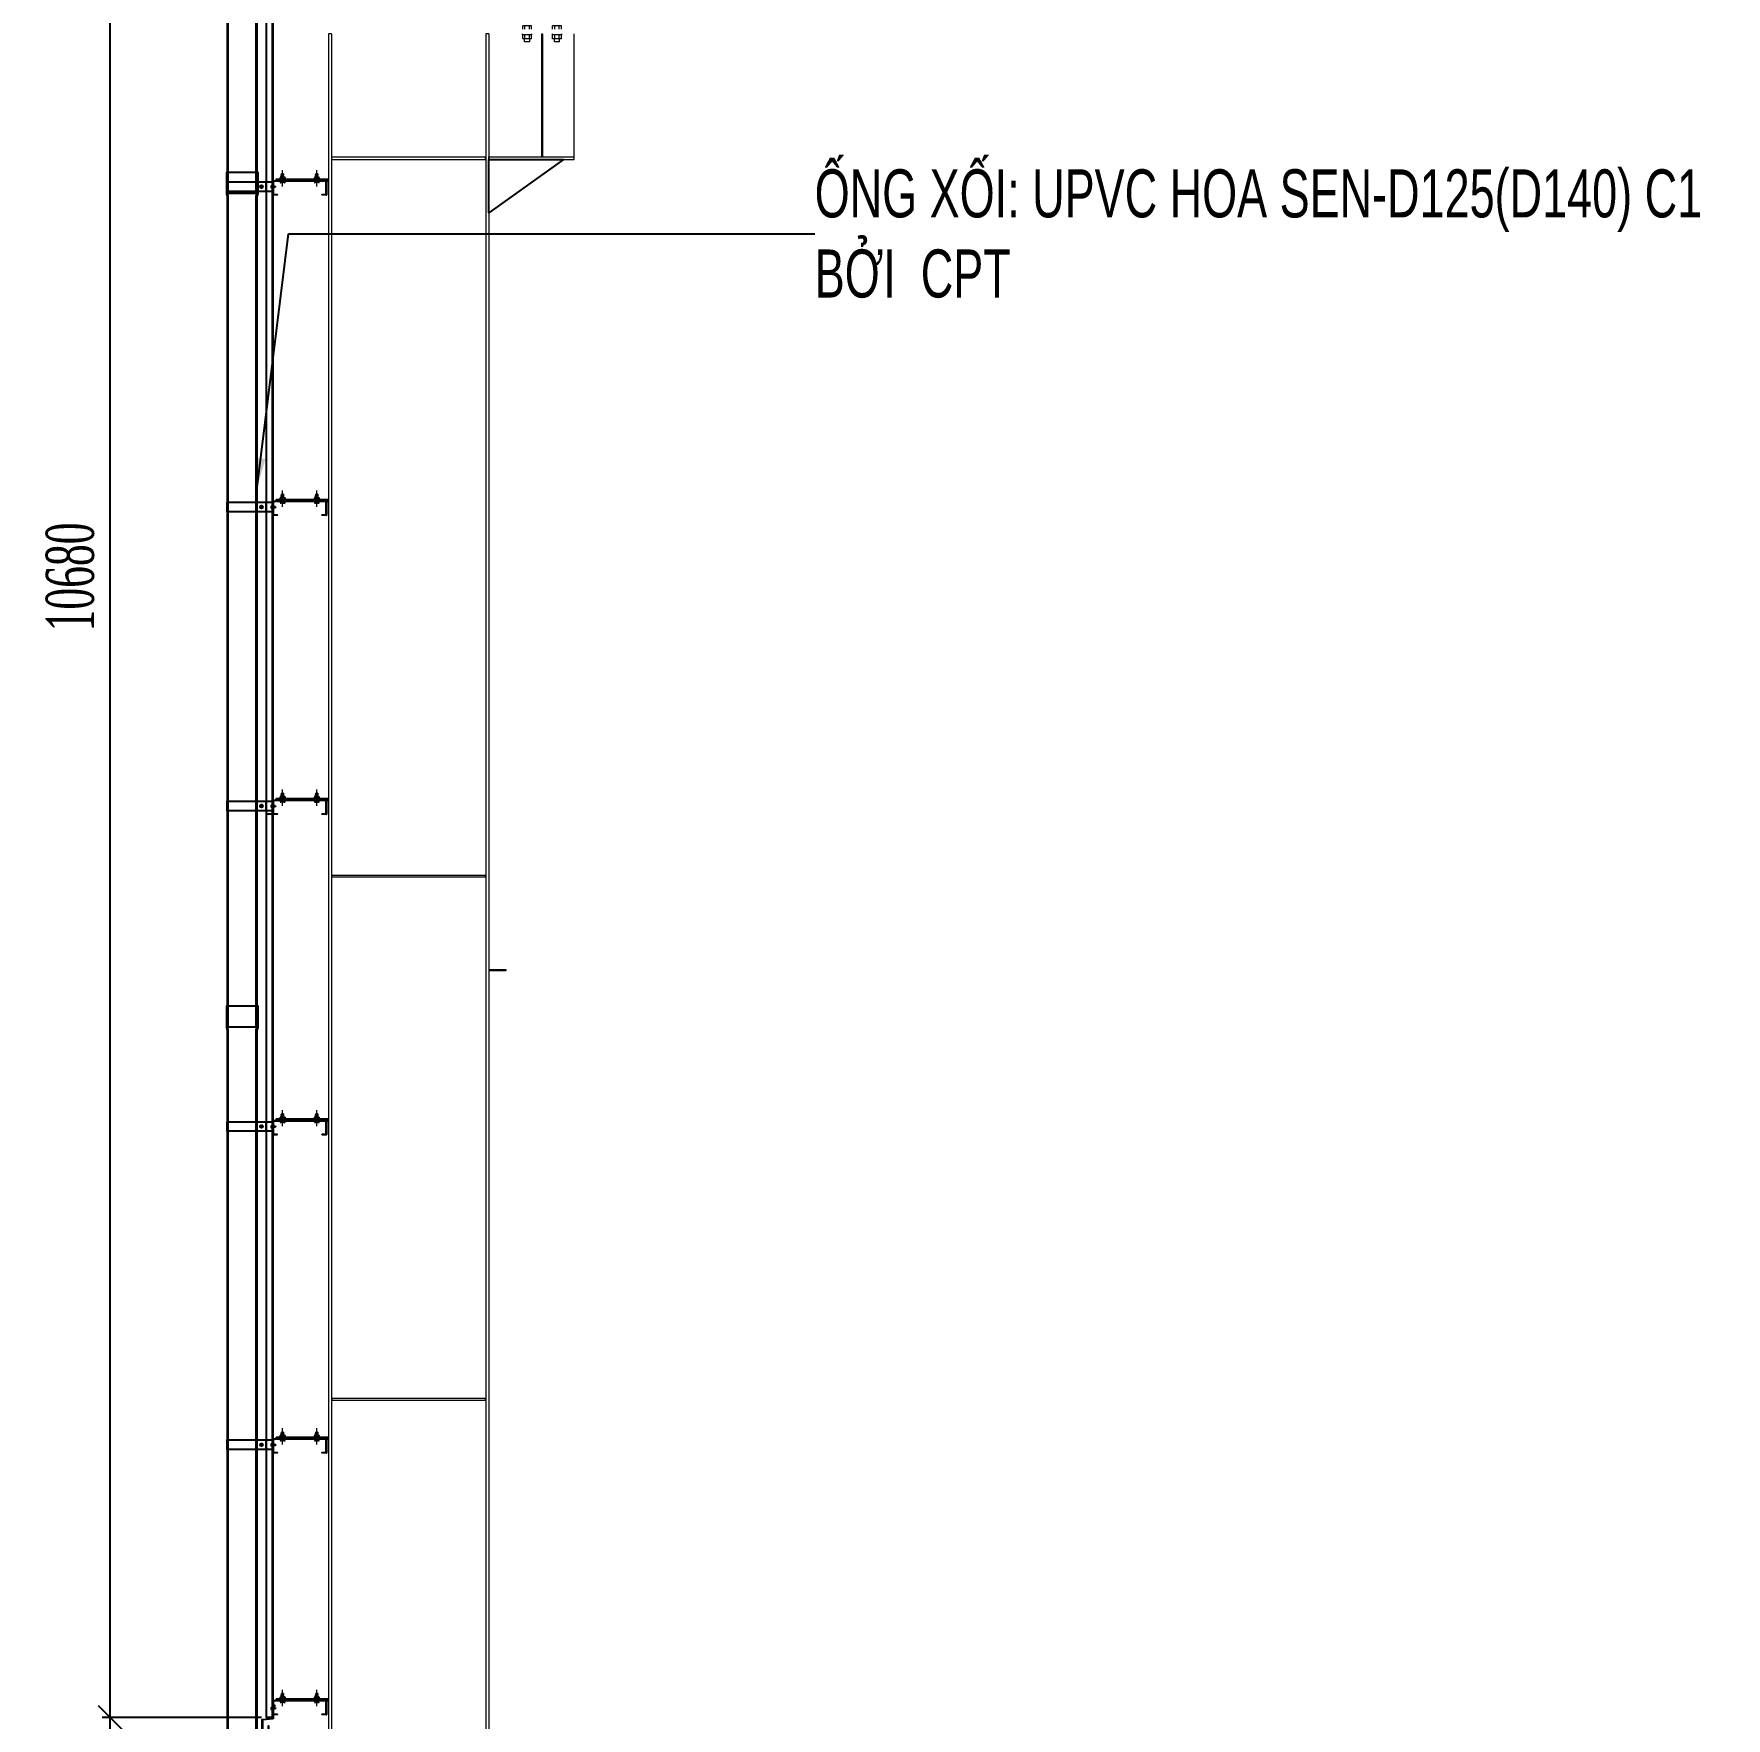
# Model space of a CAD drawing. Header units: inches. Extents: x 1359 to 46357, y -3807 to 191.
# Drawn here: x 23232.3 to 23338, y -952.9 to -847.8 of the extents above; entities that cross this region are included whole.
import ezdxf

# ---------------------------------------------------------------- set-up
doc = ezdxf.new("R2010")
doc.units = ezdxf.units.IN
doc.header["$MEASUREMENT"] = 0
for name, pattern in [('CENTER2', [28.575, 19.05, -3.175, 3.175, -3.175]), ('DASHED2', [9.525, 6.35, -3.175]), ('DD3', [0.2, 0.1, -0.1])]:
    doc.linetypes.add(name, pattern=pattern)
for name, color, linetype in [('2', 2, 'Continuous'), ('2NET-VE', 8, 'Continuous'), ('3', 3, 'Continuous'), ('5', 5, 'Continuous'), ('7', 7, 'Continuous'), ('DIM', 8, 'Continuous'), ('DOWNPOUT', 52, 'Continuous'), ('flashing', 6, 'Continuous'), ('GIANG', 1, 'Continuous'), ('ROOFING', 4, 'Continuous'), ('STRUCTURE', 1, 'Continuous')]:
    doc.layers.add(name, color=color, linetype=linetype)
for name, color, linetype, lineweight in [('8', 8, 'CENTER2', 13), ('Bolt', 1, 'Continuous', 0), ('S-STEEL-BEAM', 3, 'Continuous', 0)]:
    doc.layers.add(name, color=color, linetype=linetype, lineweight=lineweight)
doc.styles.add('ST1', font='vntimeh.shx', dxfattribs={"width": 0.6})
doc.styles.add('ST1H', font='vnshxh.shx', dxfattribs={"width": 0.7})
doc.dimstyles.new('3', dxfattribs={"dimtxt": 3.5, "dimasz": 1.8, "dimexe": 1, "dimexo": 0, "dimgap": 1, "dimtad": 1, "dimdec": 0, "dimlfac": 3, "dimzin": 0, "dimdsep": 46, "dimtxsty": 'ST1H', "dimblk": 'OBLIQUE', "dimcen": 1, "dimdle": 1, "dimclrd": 8, "dimclre": 8, "dimclrt": 3, "dimadec": 0, "dimazin": 0, "dimtfac": 1, "dimtdec": 0, "dimtix": 1, "dimtofl": 0, "dimtmove": 1, "dimatfit": 3, "dimfxl": 0.18, "dimtfill": 1, "dimtolj": 1, "dimtzin": 0, "dimlwd": -1, "dimlwe": -1, "dimarcsym": 1})
doc.dimstyles.new('75', dxfattribs={"dimtxt": 3, "dimasz": 1.5, "dimexe": 0.5, "dimexo": 0.5, "dimgap": 1, "dimtad": 1, "dimdec": 0, "dimlfac": 75, "dimzin": 0, "dimdsep": 46, "dimtxsty": 'ST1', "dimblk": 'OBLIQUE', "dimcen": 1, "dimdle": 1, "dimclrd": 8, "dimclre": 8, "dimclrt": 3, "dimadec": 0, "dimazin": 0, "dimtfac": 1, "dimtdec": 0, "dimtix": 1, "dimtmove": 1, "dimatfit": 3, "dimfxl": 0, "dimtfill": 1, "dimtolj": 1, "dimtzin": 0, "dimlwd": -1, "dimlwe": -1, "dimarcsym": 1})

# ---------------------------------------------------------------- blocks, each defined once
blk = doc.blocks.new('*A80')
at = {"layer": 'S-STEEL-BEAM', "color": 2, "linetype": 'Continuous', "lineweight": 0}
for p, q in [((176.478, 235.935), (177.148, 235.935)), ((177.148, 235.885), (176.478, 235.885)), ((177.148, 235.935), (177.148, 235.885))]:
    blk.add_line(p, q, dxfattribs=at)
blk = doc.blocks.new('*A92')
at = {"layer": 'S-STEEL-BEAM', "color": 2, "linetype": 'Continuous', "lineweight": 0}
for p, q in [((170.357, 219.202), (170.357, 219.135)), ((176.349, 219.202), (170.357, 219.202)), ((170.357, 219.135), (176.349, 219.135)), ((176.349, 219.135), (176.349, 219.202))]:
    blk.add_line(p, q, dxfattribs=at)
blk = doc.blocks.new('*A97')
at = {"layer": 'S-STEEL-BEAM', "color": 2, "linetype": 'Continuous', "lineweight": 0}
for p, q in [((170.357, 239.544), (170.357, 239.611)), ((170.357, 239.611), (176.349, 239.611)), ((170.357, 239.544), (176.349, 239.544)), ((176.349, 239.544), (176.349, 239.611))]:
    blk.add_line(p, q, dxfattribs=at)
blk = doc.blocks.new('*A101')
at = {"layer": 'S-STEEL-BEAM', "color": 2, "linetype": 'Continuous', "lineweight": 0}
for p, q in [((168.27, 266.769), (168.27, 266.702)), ((168.27, 266.769), (170.228, 266.769)), ((168.27, 266.702), (170.228, 266.702))]:
    blk.add_line(p, q, dxfattribs=at)
blk = doc.blocks.new('*A103')
at = {"layer": 'S-STEEL-BEAM', "color": 2, "linetype": 'Continuous', "lineweight": 0}
for p, q in [((178.586, 272.423), (178.536, 272.423)), ((178.536, 272.423), (178.536, 267.648)), ((178.586, 267.648), (178.586, 272.423)), ((178.536, 267.648), (178.586, 267.648))]:
    blk.add_line(p, q, dxfattribs=at)
blk = doc.blocks.new('*A105')
at = {"layer": 'S-STEEL-BEAM', "color": 2, "linetype": 'Continuous', "lineweight": 0}
for p, q in [((170.357, 267.535), (170.357, 267.635)), ((170.357, 267.635), (176.349, 267.635)), ((170.357, 267.535), (176.349, 267.535)), ((176.349, 267.535), (176.349, 267.635))]:
    blk.add_line(p, q, dxfattribs=at)
blk = doc.blocks.new('*A106')
at = {"layer": 'S-STEEL-BEAM', "color": 2, "linetype": 'Continuous', "lineweight": 0}
for p, q in [((168.27, 254.269), (168.27, 254.202)), ((168.27, 254.269), (170.228, 254.269)), ((168.27, 254.202), (170.228, 254.202))]:
    blk.add_line(p, q, dxfattribs=at)
blk = doc.blocks.new('*A107')
at = {"layer": 'S-STEEL-BEAM', "color": 2, "linetype": 'Continuous', "lineweight": 0}
for p, q in [((168.27, 241.769), (168.27, 241.702)), ((168.27, 241.769), (170.228, 241.769)), ((168.27, 241.702), (170.228, 241.702))]:
    blk.add_line(p, q, dxfattribs=at)
blk = doc.blocks.new('*A113')
at = {"layer": 'S-STEEL-BEAM', "color": 2, "linetype": 'Continuous', "lineweight": 0}
for p, q in [((176.478, 267.535), (176.478, 267.635)), ((176.478, 267.635), (179.811, 267.635)), ((176.478, 267.535), (179.811, 267.535)), ((179.811, 267.535), (179.811, 267.635))]:
    blk.add_line(p, q, dxfattribs=at)
blk = doc.blocks.new('*A114')
at = {"layer": 'S-STEEL-BEAM', "color": 2, "linetype": 'Continuous', "lineweight": 0}
blk.add_line((179.811, 267.635), (179.811, 272.435), dxfattribs=at)
blk = doc.blocks.new('*A119')
at = {"layer": 'Bolt', "color": 7, "linetype": 'Continuous', "lineweight": 0}
for p, q in [((177.805, 272.619), (177.805, 272.751)), ((178.151, 272.751), (177.805, 272.751)), ((177.891, 272.619), (177.891, 272.751)), ((178.065, 272.619), (178.065, 272.751)), ((178.151, 272.619), (178.151, 272.751)), ((178.971, 272.619), (178.971, 272.751)), ((179.318, 272.751), (178.971, 272.751)), ((179.058, 272.619), (179.058, 272.751)), ((179.231, 272.619), (179.231, 272.751)), ((179.318, 272.619), (179.318, 272.751)), ((177.795, 272.402), (177.795, 272.435)), ((178.161, 272.402), (177.795, 272.402)), ((177.805, 272.244), (177.805, 272.402)), ((178.151, 272.244), (177.805, 272.244)), ((177.878, 272.119), (177.878, 272.244)), ((178.078, 272.119), (177.878, 272.119)), ((177.891, 272.244), (177.891, 272.402)), ((178.065, 272.244), (178.065, 272.402)), ((178.078, 272.119), (178.078, 272.244)), ((178.151, 272.244), (178.151, 272.402)), ((178.161, 272.402), (178.161, 272.435)), ((178.961, 272.402), (178.961, 272.435)), ((179.328, 272.402), (178.961, 272.402)), ((178.971, 272.244), (178.971, 272.402)), ((179.318, 272.244), (178.971, 272.244)), ((179.045, 272.119), (179.045, 272.244)), ((179.245, 272.119), (179.045, 272.119)), ((179.058, 272.244), (179.058, 272.402)), ((179.231, 272.244), (179.231, 272.402)), ((179.245, 272.119), (179.245, 272.244)), ((179.318, 272.244), (179.318, 272.402)), ((179.328, 272.402), (179.328, 272.435))]:
    blk.add_line(p, q, dxfattribs=at)
blk = doc.blocks.new('*U7')
at = {"layer": '2NET-VE', "ltscale": 0.5}
for p, q in [((0, 8), (12, 8)), ((26, 7), (26, 7)), ((0, -8), (12, -8)), ((26, -7), (26, -7))]:
    blk.add_line(p, q, dxfattribs=at)
at = {"layer": '7', "linetype": 'Continuous'}
for p, q in [((25, 6), (26, 8)), ((25, -6), (27, 6)), ((26, 8), (27, 6)), ((27, 6), (28, 8)), ((27, -6), (28, 6)), ((28, 6), (30, 8)), ((28, 8), (28, 6)), ((29, -6), (30, 6)), ((30, 6), (32, 8)), ((30, 8), (30, 6)), ((31, -6), (32, 6)), ((32, 6), (34, 8)), ((32, 8), (32, 6)), ((33, -6), (34, 6)), ((33, -6), (34, 6)), ((34, 8), (34, 6)), ((34, 6), (35, 8)), ((35, 8), (36, 6)), ((35, -6), (36, 6)), ((36, 6), (37, 8)), ((37, 8), (38, 6)), ((37, -6), (38, 6)), ((37, -6), (38, 6)), ((37, -6), (38, 6)), ((38, 6), (39, 8)), ((39, 8), (40, 6)), ((39, -6), (40, 6)), ((45, 6), (40, 6)), ((45, 6), (45, -6)), ((25, -6), (24, -6)), ((25, -6), (26, -8)), ((25, -6), (25, -6)), ((26, -8), (27, -6)), ((27, -6), (28, -8)), ((28, -8), (29, -6)), ((29, -6), (30, -8)), ((30, -8), (31, -6)), ((31, -6), (32, -8)), ((32, -8), (33, -6)), ((33, -8), (35, -6)), ((33, -6), (33, -8)), ((35, -8), (37, -6)), ((35, -6), (35, -8)), ((37, -6), (37, -8)), ((37, -8), (39, -6)), ((39, -6), (45, -6))]:
    blk.add_line(p, q, dxfattribs=at)
at = {"layer": '8', "ltscale": 10}
blk.add_line((-33, 0), (68, 0), dxfattribs=at)
at = {"layer": '8', "linetype": 'Continuous'}
for p, q in [((-10, 9), (-10, 12)), ((-10, -12), (-10, 12)), ((-1, 15), (-9, 15)), ((-1, 9), (-9, 9)), ((0, 9), (0, 12)), ((0, -12), (0, 12)), ((12, -18), (12, 18)), ((12, 18), (14, 18)), ((14, -18), (14, 18)), ((14, 9), (14, 12)), ((14, -12), (14, 12)), ((15, 15), (23, 15)), ((15, 9), (23, 9)), ((24, 9), (24, 12)), ((24, -12), (24, 12)), ((-10, -9), (-10, -12)), ((-1, -9), (-9, -9)), ((-9, -15), (-1, -15)), ((0, -9), (0, -12)), ((12, -18), (14, -18)), ((14, -9), (14, -12)), ((15, -9), (23, -9)), ((23, -15), (15, -15)), ((24, -9), (24, -12))]:
    blk.add_line(p, q, dxfattribs=at)
for centre, radius, start, end in [((-5, 12), 5.58, 146.602, 180), ((-6, 12), 4.1, 180, 228.5476), ((-6, 6), 4.1, 131.4524, 180), ((-6, 12), 5.58, 0, 33.398), ((-4, 12), 4.1, 311.4524, 0), ((-4, 6), 4.1, 0, 48.5476), ((20, 12), 5.58, 146.602, 180), ((18, 12), 4.1, 180, 228.5476), ((18, 6), 4.1, 131.4524, 180), ((19, 12), 5.58, 0, 33.398), ((20, 12), 4.1, 311.4524, 0), ((20, 6), 4.1, 0, 48.5476), ((-6, -6), 4.1, 180, 228.5476), ((-6, -12), 4.1, 131.4524, 180), ((-5, -12), 5.58, 180, 213.398), ((-4, -6), 4.1, 311.4524, 0), ((-4, -12), 4.1, 0, 48.5476), ((-6, -12), 5.58, 326.602, 0), ((18, -6), 4.1, 180, 228.5476), ((18, -12), 4.1, 131.4524, 180), ((20, -12), 5.58, 180, 213.398), ((20, -6), 4.1, 311.4524, 0), ((20, -12), 4.1, 0, 48.5476), ((19, -12), 5.58, 326.602, 0)]:
    blk.add_arc(centre, radius, start, end, dxfattribs=at)
blk = doc.blocks.new('*U8')
at = {"layer": '2NET-VE', "ltscale": 0.5}
for p, q in [((0, 8), (12, 8)), ((26, 7), (26, 7)), ((0, -8), (12, -8)), ((26, -7), (26, -7))]:
    blk.add_line(p, q, dxfattribs=at)
at = {"layer": '7', "linetype": 'Continuous'}
for p, q in [((25, 6), (26, 8)), ((25, -6), (27, 6)), ((26, 8), (27, 6)), ((27, 6), (28, 8)), ((27, -6), (28, 6)), ((28, 6), (30, 8)), ((28, 8), (28, 6)), ((29, -6), (30, 6)), ((30, 6), (32, 8)), ((30, 8), (30, 6)), ((31, -6), (32, 6)), ((32, 6), (34, 8)), ((32, 8), (32, 6)), ((33, -6), (34, 6)), ((33, -6), (34, 6)), ((34, 8), (34, 6)), ((34, 6), (35, 8)), ((35, 8), (36, 6)), ((35, -6), (36, 6)), ((36, 6), (37, 8)), ((37, 8), (38, 6)), ((37, -6), (38, 6)), ((37, -6), (38, 6)), ((37, -6), (38, 6)), ((38, 6), (39, 8)), ((39, 8), (40, 6)), ((39, -6), (40, 6)), ((45, 6), (40, 6)), ((45, 6), (45, -6)), ((25, -6), (24, -6)), ((25, -6), (26, -8)), ((25, -6), (25, -6)), ((26, -8), (27, -6)), ((27, -6), (28, -8)), ((28, -8), (29, -6)), ((29, -6), (30, -8)), ((30, -8), (31, -6)), ((31, -6), (32, -8)), ((32, -8), (33, -6)), ((33, -8), (35, -6)), ((33, -6), (33, -8)), ((35, -8), (37, -6)), ((35, -6), (35, -8)), ((37, -6), (37, -8)), ((37, -8), (39, -6)), ((39, -6), (45, -6))]:
    blk.add_line(p, q, dxfattribs=at)
at = {"layer": '8', "ltscale": 10}
blk.add_line((-33, 0), (68, 0), dxfattribs=at)
at = {"layer": '8', "linetype": 'Continuous'}
for p, q in [((-10, 9), (-10, 12)), ((-10, -12), (-10, 12)), ((-1, 15), (-9, 15)), ((-1, 9), (-9, 9)), ((0, 9), (0, 12)), ((0, -12), (0, 12)), ((12, -18), (12, 18)), ((12, 18), (14, 18)), ((14, -18), (14, 18)), ((14, 9), (14, 12)), ((14, -12), (14, 12)), ((15, 15), (23, 15)), ((15, 9), (23, 9)), ((24, 9), (24, 12)), ((24, -12), (24, 12)), ((-10, -9), (-10, -12)), ((-1, -9), (-9, -9)), ((-9, -15), (-1, -15)), ((0, -9), (0, -12)), ((12, -18), (14, -18)), ((14, -9), (14, -12)), ((15, -9), (23, -9)), ((23, -15), (15, -15)), ((24, -9), (24, -12))]:
    blk.add_line(p, q, dxfattribs=at)
for centre, radius, start, end in [((-5, 12), 5.58, 146.602, 180), ((-6, 12), 4.1, 180, 228.5476), ((-6, 6), 4.1, 131.4524, 180), ((-6, 12), 5.58, 0, 33.398), ((-4, 12), 4.1, 311.4524, 0), ((-4, 6), 4.1, 0, 48.5476), ((20, 12), 5.58, 146.602, 180), ((18, 12), 4.1, 180, 228.5476), ((18, 6), 4.1, 131.4524, 180), ((19, 12), 5.58, 0, 33.398), ((20, 12), 4.1, 311.4524, 0), ((20, 6), 4.1, 0, 48.5476), ((-6, -6), 4.1, 180, 228.5476), ((-6, -12), 4.1, 131.4524, 180), ((-5, -12), 5.58, 180, 213.398), ((-4, -6), 4.1, 311.4524, 0), ((-4, -12), 4.1, 0, 48.5476), ((-6, -12), 5.58, 326.602, 0), ((18, -6), 4.1, 180, 228.5476), ((18, -12), 4.1, 131.4524, 180), ((20, -12), 5.58, 180, 213.398), ((20, -6), 4.1, 311.4524, 0), ((20, -12), 4.1, 0, 48.5476), ((19, -12), 5.58, 326.602, 0)]:
    blk.add_arc(centre, radius, start, end, dxfattribs=at)
blk = doc.blocks.new('*U71')
at = {"layer": '2', "color": 2, "ltscale": 0.015}
for p, q in [((-65, 248.4), (-65, 250)), ((-65, 1.6), (-65, 0))]:
    blk.add_line(p, q, dxfattribs=at)
blk.add_lwpolyline([(-65, 20), (-63.9, 20), (-63.9, 1.1), (-1.1, 1.1), (-1.1, 248.9), (-63.9, 248.9), (-63.9, 230), (-65, 230), (-65, 250), (0, 250), (0, 0), (-65, 0), (-65, 20), (-63.4, 20)], dxfattribs=at)
at = {"layer": '5'}
for points in [[(8, 235), (0, 235), (0, -10), (8, -10)], [(8, 235), (8, -10)]]:
    blk.add_lwpolyline(points, dxfattribs=at)
at = {"layer": 'GIANG', "xscale": 0.75, "yscale": 0.75, "zscale": 0.75}
for name, p in [('*U8', (-1.1, 205)), ('*U7', (-1.1, 45))]:
    blk.add_blockref(name, p, dxfattribs=at)
blk = doc.blocks.new('*U191')
at = {"layer": 'GIANG', "xscale": 0.008333333333333335, "yscale": 0.008333333333333335, "zscale": 0.008333333333333335, "rotation": 90}
blk.add_blockref('*U71', (0.853, 0.004), dxfattribs=at)
blk = doc.blocks.new('*U196')
at = {"layer": 'DIM', "color": 0, "linetype": 'ByBlock', "lineweight": -2, "transparency": 16777216}
blk.add_blockref('*U191', (0, 0), dxfattribs=at)
blk = doc.blocks.new('*U197')
at = {"layer": 'GIANG', "xscale": 0.008333333333333335, "yscale": 0.008333333333333335, "zscale": 0.008333333333333335, "rotation": 90}
blk.add_blockref('*U71', (0.853, 0.004), dxfattribs=at)
blk = doc.blocks.new('*U198')
at = {"layer": 'DIM', "color": 0, "linetype": 'ByBlock', "lineweight": -2, "transparency": 16777216}
blk.add_blockref('*U197', (0, 0), dxfattribs=at)
blk = doc.blocks.new('*U199')
at = {"layer": 'GIANG', "xscale": 0.008333333333333335, "yscale": 0.008333333333333335, "zscale": 0.008333333333333335, "rotation": 90}
blk.add_blockref('*U71', (0.853, 0.004), dxfattribs=at)
blk = doc.blocks.new('*U200')
at = {"layer": 'DIM', "color": 0, "linetype": 'ByBlock', "lineweight": -2, "transparency": 16777216}
blk.add_blockref('*U199', (0, 0), dxfattribs=at)
blk = doc.blocks.new('*U189')
at = {"layer": 'GIANG', "xscale": 0.008333333333333335, "yscale": 0.008333333333333335, "zscale": 0.008333333333333335, "rotation": 90}
blk.add_blockref('*U71', (0.853, 0.004), dxfattribs=at)
blk = doc.blocks.new('*U190')
at = {"layer": 'DIM', "color": 0, "linetype": 'ByBlock', "lineweight": -2, "transparency": 16777216}
blk.add_blockref('*U189', (0, 0), dxfattribs=at)
blk = doc.blocks.new('*U201')
at = {"layer": 'GIANG', "xscale": 0.008333333333333335, "yscale": 0.008333333333333335, "zscale": 0.008333333333333335, "rotation": 90}
blk.add_blockref('*U71', (0.853, 0.004), dxfattribs=at)
blk = doc.blocks.new('*U202')
at = {"layer": 'DIM', "color": 0, "linetype": 'ByBlock', "lineweight": -2, "transparency": 16777216}
blk.add_blockref('*U201', (0, 0), dxfattribs=at)
blk = doc.blocks.new('Short_Self_drilling')
at = {"layer": 'STRUCTURE', "color": 1, "linetype": 'Continuous'}
for p, q in [((6.4, 1.7), (-6.4, 1.7)), ((5.1, 3.8), (-5.1, 3.8)), ((-2.6, 2.9), (-5.1, 2.9)), ((-3.4, 3.8), (-3.4, 6.8)), ((3, 7.2), (-3, 7.2)), ((2.6, 2.9), (-2.6, 2.9)), ((-2.1, 2.8), (-2.1, 2.9)), ((6.3, 0), (0, 0)), ((2.2, 2.8), (2.2, 2.9)), ((2.2, -0.5), (2.2, 0)), ((5.1, 2.9), (2.6, 2.9)), ((3.4, 3.8), (3.4, 6.8)), ((3, -1.2), (-2.7, -0.2)), ((3, -2.7), (-2.7, -1.8)), ((3, -4.2), (-2.7, -3.3)), ((3, -5.8), (-2.7, -4.8)), ((3, -7.3), (-2.7, -6.3)), ((-1.9, -8), (-2.7, -7.9)), ((-2.1, -1.4), (-2.1, -0.9)), ((-2.1, -2.9), (-2.1, -2.4)), ((-2.1, -4.4), (-2.1, -3.9)), ((-2.1, -6), (-2.1, -5.4)), ((-2.1, -7.5), (-2.1, -7)), ((-2.1, -12.3), (-2.1, -8.5)), ((3, -8.8), (-1.1, -8.1)), ((2.1, -12.3), (2.1, -9.1)), ((2.2, -2), (2.2, -1.5)), ((2.2, -3.6), (2.2, -3)), ((2.2, -5.1), (2.2, -4.6)), ((2.2, -6.6), (2.2, -6.1)), ((2.2, -8.1), (2.2, -7.6))]:
    blk.add_line(p, q, dxfattribs=at)
blk.add_lwpolyline([(6.4, 1.3), (6.4, 1.7), (2.1, 2.8), (-2.1, 2.8), (-6.4, 1.7), (-6.4, 1.3)], close=True, dxfattribs=at)
for points in [[(-6.4, 1.3, -0.088869), (-6.3, 0), (0, 0)], [(-0.1, 3.8), (-0.3, 6.2, 0.338878), (-3.1, 6.2), (-3.3, 3.8)], [(3.3, 3.8), (3.1, 6.2, 0.338878), (0.3, 6.2), (0.1, 3.8)], [(2.1, -12.3), (0.2, -14.2, -0.333596), (-0.2, -14.2), (-2.1, -12.3)], [(-0.1, -14), (-1, -12.2, -0.148657), (-1.4, -11.2), (-2, -7.7, -0.815006), (-1.2, -7.8, 0.150833), (-0.8, -8.7)], [(2.1, -12.3), (1.7, -11.7, 0.52242), (0.9, -11.7), (-0.2, -14.2)]]:
    blk.add_lwpolyline(points, format="xyb", dxfattribs=at)
for points in [[(3, -1.2), (2.2, -1.5), (-2.1, -0.8), (-2.7, -0.2), (-2.4, 0)], [(3, -2.7), (2.2, -3), (-2.1, -2.4), (-2.7, -1.8), (-2.1, -1.4), (2.2, -2), (3, -2.7)], [(3, -4.2), (2.2, -4.6), (-2.1, -3.9), (-2.7, -3.3), (-2.1, -2.9), (2.2, -3.6), (3, -4.2)], [(3, -5.8), (2.2, -6.1), (-2.1, -5.4), (-2.7, -4.8), (-2.1, -4.4), (2.2, -5.1), (3, -5.8)], [(3, -7.3), (2.2, -7.6), (-2.1, -7), (-2.7, -6.3), (-2.1, -6), (2.2, -6.6), (3, -7.3)], [(-1.8, -8.5), (-2.1, -8.5), (-2.7, -7.9), (-2.1, -7.5), (-1.8, -7.5)], [(-1.3, -7.6), (2.2, -8.1), (3, -8.8)], [(-1.2, 0), (2.2, -0.5), (3, -1.2)], [(3, -8.8), (2.2, -9.1), (-0.8, -8.7)]]:
    blk.add_lwpolyline(points, dxfattribs=at)
for centre, radius, start, end in [((-5, 3.3), 0.455, 109.79487, 250.26739), ((-3, 6.8), 0.429, 90.03113, 180.03113), ((3, 6.8), 0.429, 0.03113, 90.03113), ((5.1, 3.3), 0.435, 279.72757, 80.33469), ((10, 0.2), 3.74, 162.29632, 182.61031)]:
    blk.add_arc(centre, radius, start, end, dxfattribs=at)
blk = doc.blocks.new('HFR-1')
at = {"layer": 'STRUCTURE', "color": 1, "linetype": 'Continuous'}
for p, q in [((-6, 0), (6, 0)), ((-5, 1), (-3, 1)), ((5, 1), (3, 1)), ((-2, -1), (-3, -2)), ((-3, -2), (3, -1)), ((-3, -2), (3, -2)), ((-3, -2), (-2, -3)), ((-2, -2), (-3, -2)), ((-3, -2), (-2, -2)), ((-3, -3), (3, -3)), ((-3, -3), (-2, -3)), ((-2, -3), (-3, -3)), ((-2, -3), (-3, -4)), ((-3, -4), (3, -4)), ((-3, -4), (3, -4)), ((-3, -4), (-2, -4)), ((-3, -4), (-2, -5)), ((-2, -4), (-3, -4)), ((-3, -5), (3, -5)), ((-3, -5), (-2, -5)), ((-2, -5), (-3, -5)), ((-2, -5), (-3, -6)), ((-3, -6), (3, -6)), ((-3, -7), (3, -6)), ((-3, -6), (-2, -6)), ((-2, -6), (-3, -7)), ((-3, -7), (3, -7)), ((-3, -7), (-2, -7)), ((-3, -7), (-2, -8)), ((-2, -7), (-3, -7)), ((-3, -8), (3, -8)), ((-3, -8), (-2, -8)), ((-2, -8), (-3, -8)), ((-2, -8), (-3, -9)), ((-3, -9), (3, -9)), ((-3, -9), (-2, -9)), ((-3, -9), (3, -9)), ((-3, -9), (-2, -10)), ((-2, -9), (-3, -9)), ((-2, -10), (-3, -11)), ((-3, -10), (2, -10)), ((-3, -10), (-2, -10)), ((-2, -10), (-3, -10)), ((-3, -12), (1, -11)), ((-3, -11), (1, -11)), ((-3, -11), (-2, -11)), ((-2, -11), (-3, -12)), ((-3, -12), (-2, -12)), ((2, -1), (-2, -1)), ((-2, -3), (2, -2)), ((2, -2), (-2, -2)), ((-2, -2), (2, -2)), ((2, -2), (-2, -3)), ((-2, -3), (2, -3)), ((2, -3), (-2, -3)), ((-2, -4), (2, -4)), ((2, -4), (-2, -4)), ((-2, -5), (2, -5)), ((-2, -5), (2, -5)), ((2, -5), (-2, -5)), ((2, -5), (-2, -5)), ((-2, -6), (2, -6)), ((2, -6), (-2, -6)), ((-2, -7), (2, -7)), ((-2, -8), (2, -7)), ((2, -7), (-2, -7)), ((2, -7), (-2, -8)), ((-2, -8), (2, -8)), ((2, -8), (-2, -8)), ((-2, -9), (2, -9)), ((2, -9), (-2, -9)), ((1, -10), (-2, -10)), ((-2, -10), (2, -10)), ((-2, -10), (1, -10)), ((2, -10), (-2, -10)), ((-2, -11), (1, -11)), ((1, -11), (-2, -11)), ((-2, -12), (0, -12)), ((-2, -17), (-2, -12)), ((-2, -17), (-2, -17)), ((-2, -17), (0, -20)), ((-1, -17), (0, -20)), ((0, -19), (1, -17)), ((0, -20), (2, -17)), ((2, -2), (3, -1)), ((3, -1), (2, -1)), ((2, -2), (3, -2)), ((3, -2), (2, -2)), ((3, -3), (2, -2)), ((2, -3), (3, -3)), ((3, -4), (2, -3)), ((2, -4), (3, -4)), ((2, -5), (3, -4)), ((3, -4), (2, -4)), ((2, -5), (3, -5)), ((3, -5), (2, -5)), ((3, -6), (2, -5)), ((2, -6), (3, -6)), ((2, -7), (3, -6)), ((3, -6), (2, -6)), ((2, -7), (3, -7)), ((3, -7), (2, -7)), ((3, -8), (2, -7)), ((2, -8), (3, -8)), ((3, -9), (2, -8)), ((2, -9), (3, -9)), ((2, -10), (3, -9)), ((3, -9), (2, -9)), ((3, -11), (2, -10)), ((2, -10), (2, -10)), ((2, -16), (2, -10)), ((2, -10), (2, -10)), ((2, -10), (3, -10)), ((3, -10), (2, -10)), ((2, -10), (3, -10)), ((2, -11), (2, -11)), ((2, -11), (3, -11)), ((2, -11), (3, -11)), ((2, -11), (3, -11)), ((2, -12), (3, -11)), ((3, -11), (2, -11)), ((2, -11), (2, -11)), ((2, -17), (2, -12)), ((2, -12), (2, -12))]:
    blk.add_line(p, q, dxfattribs=at)
at = {"layer": 'STRUCTURE', "color": 1, "linetype": 'Continuous', "ltscale": 8}
for p in [(-3, 1), (3, 1)]:
    blk.add_line(p, (0, 1), dxfattribs=at)
at = {"layer": 'STRUCTURE', "color": 1, "linetype": 'DASHED2'}
for p in [(-2, 1), (2, 1)]:
    blk.add_line(p, (0, 0), dxfattribs=at)
at = {"layer": 'STRUCTURE', "color": 1, "linetype": 'Continuous', "ltscale": 8}
for centre, start, end in [((-5, 0), 130.41, 194.8062), ((5, 0), 345.1938, 49.59)]:
    blk.add_arc(centre, 0.801, start, end, dxfattribs=at)
at = {"layer": 'STRUCTURE', "color": 1, "linetype": 'Continuous'}
for centre, radius, start, end in [((-7, -9), 9.14, 58.065, 78.8402), ((5, -4), 3.83, 84.2039, 134.3621), ((-2, -17), 0.59, 34.2302, 144.5641), ((-1, -10), 1.93, 296.6041, 355.3922), ((0, -19), 0.331, 231.6348, 305.4287), ((2, -10), 0.444, 15.9762, 172.6971), ((-1, -16), 2.2, 324.0048, 357.8268)]:
    blk.add_arc(centre, radius, start, end, dxfattribs=at)
blk = doc.blocks.new('_Oblique')
at = {"color": 0, "linetype": 'ByBlock', "lineweight": -2}
blk.add_line((-0.5, -0.5), (0.5, 0.5), dxfattribs=at)
blk = doc.blocks.new('*D312')
at = {"layer": 'Defpoints', "color": 0, "transparency": 16777216}
for p in [(23237.08, -810.51), (23247.03, -810.51), (23247.03, -952.91)]:
    blk.add_point(p, dxfattribs=at)
at = {"layer": 'flashing', "color": 8, "linetype": 'Continuous', "transparency": 16777216}
for p, q in [((23237.08, -953.91), (23237.08, -809.51)), ((23246.53, -810.51), (23236.58, -810.51)), ((23246.53, -952.91), (23236.58, -952.91))]:
    blk.add_line(p, q, dxfattribs=at)
at = {"layer": 'flashing', "color": 8, "transparency": 16777216, "xscale": 1.5, "yscale": 1.5, "zscale": 1.5}
for p, rotation in [((23237.08, -810.51), 90), ((23237.08, -952.91), 270)]:
    blk.add_blockref('_Oblique', p, dxfattribs=dict(at, rotation=rotation))
at = {"layer": 'flashing', "color": 3, "transparency": 16777216, "insert": (23234.58, -881.71), "char_height": 3, "attachment_point": 5, "rotation": 90, "style": 'ST1', "bg_fill": 3, "box_fill_scale": 1.25, "bg_fill_color": 256, "bg_fill_true_color": 13158600, "bg_fill_transparency": 0}
blk.add_mtext('\\A1;10680', dxfattribs=at)
blk = doc.blocks.new('RIVET')
at = {"color": 8}
for p, q in [((-6, 2), (-7, 0)), ((-7, 0), (-6, -2)), ((-6, -2), (-6, 2)), ((-6, -2), (-6, 2)), ((-2, -2), (-2, 2)), ((-2, 2), (0, 2)), ((0, 2), (0, 4)), ((0, 4), (0, 4)), ((0, 4), (1, 2)), ((0, -4), (0, 4)), ((0, -2), (0, 2)), ((1, 2), (1, -2)), ((1, -1), (1, 1)), ((1, 1), (1, 1)), ((0, -2), (-2, -2)), ((1, -2), (0, -4)), ((0, -4), (0, -2)), ((0, -4), (0, -4)), ((1, -1), (1, -1))]:
    blk.add_line(p, q, dxfattribs=at)
for centre, radius, start, end in [((-4, 0), 2.84, 64.6352, 125.2369), ((-5, 1), 1.01, 101.5667, 142.2309), ((-1, 5), 2.74, 240.4783, 268.3625), ((0, 4), 0.1, 90, 180), ((0, 4), 0.1, 26.5651, 90), ((0, 2), 0.1, 270, 0), ((0, 2), 1, 0, 26.5651), ((9, 1), 7.12, 179.0778, 187.9518), ((9, -1), 7.76, 172.415, 180.5555), ((-4, 0), 2.84, 234.7631, 295.3648), ((-5, -1), 1.01, 217.7691, 258.4333), ((-1, -5), 2.74, 91.6375, 119.5217), ((0, -2), 0.1, 0, 90), ((0, -4), 0.1, 270, 333.4349), ((0, -4), 0.1, 180, 270), ((0, -2), 1, 333.4349, 0)]:
    blk.add_arc(centre, radius, start, end, dxfattribs=at)
blk = doc.blocks.new('A$C063F0C02')
at = {"color": 1, "true_color": 0xfa0515}
for points in [[(19.6, 351.9), (29.6, 351.9), (29.6, 341.9), (29.3, 341.9), (29.3, 351.6), (19.6, 351.6)], [(19.6, 51.9), (29.6, 51.9), (29.6, 61.9), (29.3, 61.9), (29.3, 52.2), (19.6, 52.2)]]:
    blk.add_lwpolyline(points, close=True, dxfattribs=at)
at = {"color": 71, "linetype": 'DD3', "ltscale": 10}
for points in [[(29.8, 274.9), (29.8, 351.3), (49.8, 351.3), (49.8, 274.9), (49.8, 52.3), (29.8, 52.3)], [(30, 274.9), (30, 52.5), (49.6, 52.5), (49.6, 274.9), (49.6, 351.1), (30, 351.1)]]:
    blk.add_lwpolyline(points, close=True, dxfattribs=at)
at = {"layer": '2', "color": 94, "ltscale": 0.015}
for points in [[(50, 351.9), (0, 351.9), (0, 364.9), (4, 364.9), (4, 364.7), (0.2, 364.7), (0.2, 352.1), (49.8, 352.1), (49.8, 364.7), (46, 364.7), (46, 364.9), (50, 364.9)], [(50, 51.9), (0, 51.9), (0, 38.9), (4, 38.9), (4, 39.1), (0.2, 39.1), (0.2, 51.7), (49.8, 51.7), (49.8, 39.1), (46, 39.1), (46, 38.9), (50, 38.9)]]:
    blk.add_lwpolyline(points, close=True, dxfattribs=at)
at = {"layer": '3', "linetype": 'Continuous'}
for points in [[(56, 0), (56, 51), (50, 51), (50, 0)], [(50.2, 51), (50.2, 0)], [(55.8, 0), (55.8, 51)]]:
    blk.add_lwpolyline(points, dxfattribs=at)
at = {"layer": 'flashing'}
blk.add_lwpolyline([(50, 358.3), (50, 365.3), (46.2, 365.3), (46.2, 365.5), (50.2, 365.5), (50.2, 358.4), (60.1, 357.5), (60.1, 347.6), (56.1, 347.6), (56.1, 351.7), (41.1, 351.7), (36.2, 351.7), (36.2, 351.7), (36, 351.7), (36, 351.9), (41.1, 351.9), (41.1, 351.9), (41.1, 351.9), (41.1, 351.9), (41.1, 351.9), (56.3, 351.9), (56.3, 347.8), (59.9, 347.8), (59.9, 357.3), (50, 358.3)], dxfattribs=at)
for points in [[(37.5, 351.7), (50, 351.7), (50, 346.7), (49.8, 346.7), (49.8, 351.5), (37.5, 351.5), (29.8, 351.5), (29.8, 346.7), (29.6, 346.7), (29.6, 351.7)], [(49.6, 322.9), (49.6, 317.2), (46.8, 317.2), (46.8, 317), (49.8, 317), (49.8, 323), (30, 345.5), (30, 351.3), (32.8, 351.3), (32.8, 351.5), (29.8, 351.5), (29.8, 345.4)], [(42.9, 351.3), (49.8, 343.4), (49.8, 337.4), (46.8, 337.4), (46.8, 337.6), (49.6, 337.6), (49.6, 343.3), (42.8, 351.1), (37.8, 351.1), (37.8, 351.3)], [(49.6, 302.5), (49.6, 296.8), (46.8, 296.8), (46.8, 296.6), (49.8, 296.6), (49.8, 302.6), (30, 325.1), (30, 330.9), (32.8, 330.9), (32.8, 331.1), (29.8, 331.1), (29.8, 325)], [(49.6, 282.1), (49.6, 276.4), (46.8, 276.4), (46.8, 276.2), (49.8, 276.2), (49.8, 282.2), (30, 304.7), (30, 310.5), (32.8, 310.5), (32.8, 310.7), (29.8, 310.7), (29.8, 304.6)], [(49.6, 261.7), (49.6, 256), (46.8, 256), (46.8, 255.8), (49.8, 255.8), (49.8, 261.8), (30, 284.3), (30, 290.1), (32.8, 290.1), (32.8, 290.3), (29.8, 290.3), (29.8, 284.2)], [(49.6, 241.3), (49.6, 235.6), (46.8, 235.6), (46.8, 235.4), (49.8, 235.4), (49.8, 241.4), (30, 263.9), (30, 269.7), (32.8, 269.7), (32.8, 269.9), (29.8, 269.9), (29.8, 263.8)], [(49.6, 220.9), (49.6, 215.2), (46.8, 215.2), (46.8, 215), (49.8, 215), (49.8, 221), (30, 243.5), (30, 249.3), (32.8, 249.3), (32.8, 249.5), (29.8, 249.5), (29.8, 243.4)], [(49.6, 200.5), (49.6, 194.8), (46.8, 194.8), (46.8, 194.6), (49.8, 194.6), (49.8, 200.6), (30, 223.1), (30, 228.9), (32.8, 228.9), (32.8, 229.1), (29.8, 229.1), (29.8, 223)], [(49.6, 180.1), (49.6, 174.4), (46.8, 174.4), (46.8, 174.2), (49.8, 174.2), (49.8, 180.2), (30, 202.7), (30, 208.5), (32.8, 208.5), (32.8, 208.7), (29.8, 208.7), (29.8, 202.6)], [(49.6, 159.7), (49.6, 154), (46.8, 154), (46.8, 153.8), (49.8, 153.8), (49.8, 159.8), (30, 182.3), (30, 188.1), (32.8, 188.1), (32.8, 188.3), (29.8, 188.3), (29.8, 182.2)], [(49.6, 139.3), (49.6, 133.6), (46.8, 133.6), (46.8, 133.4), (49.8, 133.4), (49.8, 139.4), (30, 161.9), (30, 167.7), (32.8, 167.7), (32.8, 167.9), (29.8, 167.9), (29.8, 161.8)], [(49.6, 118.9), (49.6, 113.2), (46.8, 113.2), (46.8, 113), (49.8, 113), (49.8, 119), (30, 141.5), (30, 147.3), (32.8, 147.3), (32.8, 147.5), (29.8, 147.5), (29.8, 141.4)], [(49.6, 98.5), (49.6, 92.8), (46.8, 92.8), (46.8, 92.6), (49.8, 92.6), (49.8, 98.6), (30, 121.1), (30, 126.9), (32.8, 126.9), (32.8, 127.1), (29.8, 127.1), (29.8, 121)], [(49.6, 78.1), (49.6, 72.4), (46.8, 72.4), (46.8, 72.2), (49.8, 72.2), (49.8, 78.2), (30, 100.7), (30, 106.5), (32.8, 106.5), (32.8, 106.7), (29.8, 106.7), (29.8, 100.6)], [(49.8, 58), (49.8, 52.3), (49.8, 52.3), (49.8, 52.1), (50, 52.1), (50, 58.1), (30.2, 80.6), (30.2, 86.3), (33, 86.3), (33, 86.5), (30, 86.5), (30, 80.5)], [(37.5, 52.1), (50, 52.1), (50, 57.1), (49.8, 57.1), (49.8, 52.3), (37.5, 52.3), (29.8, 52.3), (29.8, 57.1), (29.6, 57.1), (29.6, 52.1)], [(50.4, 52.1), (41.1, 52.1), (34.5, 52.1), (34.5, 52.1), (34.3, 52.1), (34.3, 51.9), (41.1, 51.9), (41.1, 51.9), (41.1, 51.9), (41.1, 51.9), (41.1, 51.9), (50.6, 51.9), (60, 51), (60, 41.5), (56, 41.5), (56, 37.3), (54.6, 35.9), (54.8, 35.8), (56.2, 37.3), (56.2, 41.3), (60.2, 41.3), (60.2, 51.2)]]:
    blk.add_lwpolyline(points, close=True, dxfattribs=at)
at = {"color": 1}
for p, xscale, yscale, zscale, rotation in [((24.4, 351.6), 0.192000000015586, 0.1919999999254287, 0.192, 179.9688724517364), ((29.3, 348.3), 0.1920000000151246, 0.1919999998908679, 0.192, 89.96887245540034), ((38.7, 352.1), -0.192000000015586, 0.1919999999254287, 0.192, 0.0311275482635942), ((50.2, 361.6), 0.1536000000094677, 0.153599999920516, 0.1536, 269.9688724516001), ((24.4, 52.2), -0.192000000015586, 0.1919999999254287, 0.192, 0.0311275482635942), ((29.3, 55.5), -0.1920000000151246, 0.1919999998908679, 0.192, 90.03112754459964), ((50.2, 45.3), 0.1920000000119473, 0.1919999999008724, 0.1919999999999999, 269.9688724521429)]:
    blk.add_blockref('Short_Self_drilling', p, dxfattribs=dict(at, xscale=xscale, yscale=yscale, zscale=zscale, rotation=rotation))
at = {"color": 8, "extrusion": (0, 0, -1)}
for p, xscale, yscale, zscale, rotation in [((-41.5, 351.7), -0.09549431800197333, 0.09549431830510002, -0.09549431829094734, 180.1461859677572), ((-39.5, 52.1), 0.1193678975092056, 0.1193678978961543, -0.1193678978636854, 359.8538129355761)]:
    blk.add_blockref('HFR-1', p, dxfattribs=dict(at, xscale=xscale, yscale=yscale, zscale=zscale, rotation=rotation))
at = {"layer": 'flashing', "color": 0, "ltscale": 500}
for p, xscale, yscale, zscale, rotation in [((29.6, 349.3), 0.1500000000232831, 0.1500000000014552, 0.15, 180), ((39.9, 352.1), 0.1500000000000909, 0.1500000000000909, 0.1500000000000909, 90), ((50, 349.3), -0.1500000000232831, 0.1500000000014552, 0.15, 180), ((29.8, 328.4), 0.1500000000232831, 0.1500000000014552, 0.15, 180), ((49.8, 320), -0.1500000000232831, 0.1500000000014552, 0.15, 180), ((29.8, 308), 0.1500000000232831, 0.1500000000014552, 0.15, 180), ((29.8, 287.6), 0.1500000000232831, 0.1500000000014552, 0.15, 180), ((49.8, 299.1), -0.1500000000232831, 0.1500000000014552, 0.15, 180), ((49.8, 278.7), -0.1500000000232831, 0.1500000000014552, 0.15, 180), ((29.8, 267.2), 0.1500000000232831, 0.1500000000014552, 0.15, 180), ((49.8, 258.3), -0.1500000000232831, 0.1500000000014552, 0.15, 180), ((29.8, 246.8), 0.1500000000232831, 0.1500000000014552, 0.15, 180), ((49.8, 237.9), -0.1500000000232831, 0.1500000000014552, 0.15, 180), ((29.8, 226.4), 0.1500000000232831, 0.1500000000014552, 0.15, 180), ((29.8, 206), 0.1500000000232831, 0.1500000000014552, 0.15, 180), ((49.8, 217.5), -0.1500000000232831, 0.1500000000014552, 0.15, 180), ((49.8, 197.1), -0.1500000000232831, 0.1500000000014552, 0.15, 180), ((29.8, 185.6), 0.1500000000232831, 0.1500000000014552, 0.15, 180), ((49.8, 176.7), -0.1500000000232831, 0.1500000000014552, 0.15, 180), ((29.8, 165.2), 0.1500000000232831, 0.1500000000014552, 0.15, 180), ((29.8, 144.8), 0.1500000000232831, 0.1500000000014552, 0.15, 180), ((49.8, 156.3), -0.1500000000232831, 0.1500000000014552, 0.15, 180), ((49.8, 135.9), -0.1500000000232831, 0.1500000000014552, 0.15, 180), ((29.8, 124.4), 0.1500000000232831, 0.1500000000014552, 0.15, 180), ((49.8, 115.5), -0.1500000000232831, 0.1500000000014552, 0.15, 180), ((29.8, 104), 0.1500000000232831, 0.1500000000014552, 0.15, 180), ((49.8, 95.1), -0.1500000000232831, 0.1500000000014552, 0.15, 180), ((29.8, 83.6), 0.1500000000232831, 0.1500000000014552, 0.15, 180), ((29.8, 63.2), 0.1500000000232831, 0.1500000000014552, 0.15, 180), ((49.8, 74.7), -0.1500000000232831, 0.1500000000014552, 0.15, 180), ((49.8, 54.3), -0.1500000000232831, 0.1500000000014552, 0.15, 180)]:
    blk.add_blockref('RIVET', p, dxfattribs=dict(at, xscale=xscale, yscale=yscale, zscale=zscale, rotation=rotation))
for p, xscale, yscale, zscale in [((49.8, 340), 0.1500000000014552, 0.1500000000000909, 0.1500000000000909), ((29.6, 54.7), -0.1500000000232831, 0.1500000000014552, 0.15), ((56.2, 39.1), 0.1500000000232831, 0.1500000000014552, 0.15)]:
    blk.add_blockref('RIVET', p, dxfattribs=dict(at, xscale=xscale, yscale=yscale, zscale=zscale))
blk = doc.blocks.new('650')
at = {"color": 240, "true_color": 0xf70828}
blk.add_lwpolyline([(18973.28, -816.12), (18972.74, -816.12), (18972.74, -803.22), (18973.28, -803.22)], close=True, dxfattribs=at)
at = {"layer": 'ROOFING', "color": 3}
for points in [[(18973.29, -896.52), (18973.69, -896.52), (18973.69, -810.51), (18973.29, -810.51), (18973.29, -896.52)], [(18973.31, -896.52), (18973.31, -810.51)], [(18973.68, -896.52), (18973.68, -810.51)]]:
    blk.add_lwpolyline(points, dxfattribs=at)
at = {"color": 8, "xscale": 0.06666666666569654, "yscale": 0.06666666666569654, "zscale": 0.06666666666569654}
blk.add_blockref('A$C063F0C02', (18969.95, -840.44), dxfattribs=at)

msp = doc.modelspace()

# ---------------------------------------------------------------- linework, layer by layer
at = {"layer": '2', "ltscale": 5}
msp.add_lwpolyline([(23260.7083, -855.6502), (23265.375, -855.6502), (23260.7083, -858.9836), (23260.7083, -855.6502)], dxfattribs=at)
at = {"layer": 'flashing'}
msp.add_lwpolyline([(23247.2417, -952.9787), (23246.5815, -953.0397), (23246.5815, -953.674), (23246.9548, -953.674), (23246.9548, -953.4184), (23246.9682, -953.4184), (23246.9682, -953.6873), (23246.5682, -953.6873), (23246.5682, -953.0273), (23247.2282, -952.9664), (23247.2282, -951.7755), (23247.2415, -951.7755), (23247.2417, -952.9787)], dxfattribs=at)
at = {"layer": 'ROOFING', "color": 3}
for points in [[(23247.2282, -952.9064), (23246.8282, -952.9064), (23246.8282, -810.5104), (23247.2282, -810.5104), (23247.2282, -952.9064)], [(23246.8415, -952.9064), (23246.8415, -810.5104)], [(23247.2149, -952.9064), (23247.2149, -810.5104)]]:
    msp.add_lwpolyline(points, dxfattribs=at)
at = {"layer": 'S-STEEL-BEAM', "color": 2, "linetype": 'Continuous', "lineweight": 0}
for p, q in [((23250.895, -847.8102), (23250.7084, -847.8102)), ((23250.7084, -847.8102), (23250.7084, -971.9169)), ((23250.895, -847.8102), (23250.895, -971.9169)), ((23260.7084, -847.8102), (23260.5217, -847.8102)), ((23260.5217, -847.8102), (23260.5217, -971.9169)), ((23260.7084, -847.8102), (23260.7084, -971.9169))]:
    msp.add_line(p, q, dxfattribs=at)

# ---------------------------------------------------------------- block references
at = {"lineweight": 0, "xscale": 1.599999999998545, "yscale": 1.600000000000364, "zscale": 1.6}
for name, p in [('*A119', (22978.3436, -1283.707)), ('*A103', (22978.3436, -1283.707)), ('*A114', (22978.3436, -1283.707)), ('*A105', (22978.3436, -1283.707)), ('*A113', (22978.3436, -1283.707)), ('*A101', (22978.1836, -1283.707)), ('*A106', (22978.1836, -1283.707)), ('*A107', (22978.1836, -1282.3737)), ('*A97', (22978.3436, -1283.707)), ('*A80', (22978.3436, -1283.707)), ('*A92', (22978.3436, -1283.707))]:
    msp.add_blockref(name, p, dxfattribs=at)
at = {"color": 1, "xscale": 0.01280000000128129, "yscale": 0.01279999999314896, "zscale": 0.0128, "rotation": 89.96887245431536}
msp.add_blockref('Short_Self_drilling', (23247.2149, -952.3348), dxfattribs=at)
at = {"color": 8, "extrusion": (0, 0, -1), "xscale": -0.00795785983063979, "yscale": 0.007957859859743621, "zscale": -0.007957859857578945, "rotation": 270}
msp.add_blockref('HFR-1', (-23247.2149, -952.172), dxfattribs=at)
at = {"layer": 'DIM', "xscale": 1.599999999998545, "yscale": 1.600000000000364, "zscale": 1.6}
for name, p in [('*U200', (23249.2096, -856.9901)), ('*U198', (23249.2096, -876.9901)), ('*U196', (23249.2096, -895.6568)), ('*U190', (23249.2096, -915.6568)), ('*U202', (23249.2096, -935.5235))]:
    msp.add_blockref(name, p, dxfattribs=at)
at = {"layer": 'GIANG', "xscale": 0.01333333333059272, "yscale": 0.01333333333059272, "zscale": 0.01333333333333334, "rotation": 90}
msp.add_blockref('*U71', (23250.575, -951.8454), dxfattribs=at)

# ---------------------------------------------------------------- texts
at = {"layer": '3', "insert": (23281.0585, -860.2897), "char_height": 3, "attachment_point": 4, "style": 'ST1H', "bg_fill": 2}
msp.add_mtext('\\A1;èng xèi: Upvc HOA SEN-d125(D140) c1\\PBëI  CPT', dxfattribs=at)

# ---------------------------------------------------------------- next in the draw order: dimensions: what is measured, and where the dimension line sits
at = {"layer": 'flashing', "color": 1}
dim = msp.add_linear_dim(base=(23237.0844, -810.5104), p1=(23247.0282, -952.9064), p2=(23247.0282, -810.5104), angle=90, dimstyle='75', dxfattribs=at)
dim.commit()
dim.dimension.update_dxf_attribs({"geometry": '*D312', "text_midpoint": (23234.5844, -881.7084)})

# ---------------------------------------------------------------- next in the draw order: linework, layer by layer
at = {"color": 240, "true_color": 0xfc0324}
for p, q in [((23246.6424, -857.345), (23246.4137, -857.345)), ((23246.528, -857.2307), (23246.528, -857.4594)), ((23246.6424, -877.345), (23246.4137, -877.345)), ((23246.528, -877.2307), (23246.528, -877.4594)), ((23246.6424, -896.0117), (23246.4137, -896.0117)), ((23246.6424, -896.0117), (23246.4137, -896.0117)), ((23246.528, -895.8973), (23246.528, -896.1261)), ((23246.528, -895.8973), (23246.528, -896.1261)), ((23246.528, -915.8973), (23246.528, -916.1261)), ((23246.528, -915.8973), (23246.528, -916.1261)), ((23246.6424, -916.0117), (23246.4137, -916.0117)), ((23246.6424, -916.0117), (23246.4137, -916.0117)), ((23246.6424, -935.8784), (23246.4137, -935.8784)), ((23246.6424, -935.8784), (23246.4137, -935.8784)), ((23246.528, -935.764), (23246.528, -935.9928)), ((23246.528, -935.764), (23246.528, -935.9928))]:
    msp.add_line(p, q, dxfattribs=at)
for points in [[(23244.3872, -857.6437), (23244.3872, -857.0464), (23247.2283, -857.0464), (23247.2283, -857.6437)], [(23246.2585, -857.0464), (23246.7976, -857.0464), (23246.7976, -857.6437), (23246.2585, -857.6437)], [(23244.3872, -877.6437), (23244.3872, -877.0464), (23247.2283, -877.0464), (23247.2283, -877.6437)], [(23246.2585, -877.0464), (23246.7976, -877.0464), (23246.7976, -877.6437), (23246.2585, -877.6437)], [(23244.3872, -896.3104), (23244.3872, -895.713), (23247.2283, -895.7131), (23247.2283, -896.3104)], [(23244.3872, -896.3104), (23244.3872, -895.713), (23247.2283, -895.7131), (23247.2283, -896.3104)], [(23246.2585, -895.713), (23246.7976, -895.713), (23246.7976, -896.3104), (23246.2585, -896.3104)], [(23246.2585, -895.713), (23246.7976, -895.713), (23246.7976, -896.3104), (23246.2585, -896.3104)], [(23244.3872, -916.3104), (23244.3872, -915.713), (23247.2283, -915.7131), (23247.2283, -916.3104)], [(23244.3872, -916.3104), (23244.3872, -915.713), (23247.2283, -915.7131), (23247.2283, -916.3104)], [(23246.2585, -915.713), (23246.7976, -915.713), (23246.7976, -916.3104), (23246.2585, -916.3104)], [(23246.2585, -915.713), (23246.7976, -915.713), (23246.7976, -916.3104), (23246.2585, -916.3104)], [(23244.3872, -936.177), (23244.3872, -935.5797), (23247.2283, -935.5797), (23247.2283, -936.1771)], [(23244.3872, -936.177), (23244.3872, -935.5797), (23247.2283, -935.5797), (23247.2283, -936.1771)], [(23246.2585, -935.5797), (23246.7976, -935.5797), (23246.7976, -936.177), (23246.2585, -936.177)], [(23246.2585, -935.5797), (23246.7976, -935.5797), (23246.7976, -936.177), (23246.2585, -936.177)]]:
    msp.add_lwpolyline(points, close=True, dxfattribs=at)
for centre in [(23246.528, -857.345), (23246.528, -877.345), (23246.528, -896.0117), (23246.528, -896.0117), (23246.528, -916.0117), (23246.528, -916.0117), (23246.528, -935.8784), (23246.528, -935.8784)]:
    msp.add_circle(centre, 0.0896, dxfattribs=at)
at = {"layer": 'DOWNPOUT', "color": 1, "true_color": 0xfa051e}
for points in [[(23246.2585, -857.7602), (23246.2585, -805.9169), (23246.3167, -805.7437), (23246.3167, -804.4222), (23244.329, -804.4222), (23244.329, -805.7437), (23244.3872, -805.9169), (23244.3872, -857.7602)], [(23246.2585, -909.8013), (23246.2585, -857.958), (23246.3167, -857.7848), (23246.3167, -856.4633), (23244.329, -856.4633), (23244.329, -857.7848), (23244.3872, -857.958), (23244.3872, -909.8013)], [(23246.2585, -961.8424), (23246.2585, -909.9991), (23246.3167, -909.8259), (23246.3167, -908.5044), (23244.329, -908.5044), (23244.329, -909.8259), (23244.3872, -909.9991), (23244.3872, -961.8424)]]:
    msp.add_lwpolyline(points, close=True, dxfattribs=at)
for points in [[(23244.4493, -857.7602), (23244.4493, -805.9067), (23244.3911, -805.7335), (23244.3911, -804.4222)], [(23246.1963, -857.7602), (23246.1963, -805.9067), (23246.2546, -805.7335), (23246.2546, -804.4222)], [(23244.4493, -909.8013), (23244.4493, -857.9478), (23244.3911, -857.7746), (23244.3911, -856.4633)], [(23246.1963, -909.8013), (23246.1963, -857.9478), (23246.2546, -857.7746), (23246.2546, -856.4633)], [(23244.4493, -961.8424), (23244.4493, -909.9889), (23244.3911, -909.8157), (23244.3911, -908.5044)], [(23246.1963, -961.8424), (23246.1963, -909.9889), (23246.2546, -909.8157), (23246.2546, -908.5044)]]:
    msp.add_lwpolyline(points, dxfattribs=at)

# ---------------------------------------------------------------- next in the draw order: block references
at = {"color": 240, "true_color": 0xf70828, "xscale": -1}
msp.add_blockref('650', (42220.5219, 0), dxfattribs=at)
at = {"color": 1, "extrusion": (0, 0, -1), "xscale": -0.01280000001578577, "yscale": 0.01280000001133885, "zscale": -0.01280000001024386, "rotation": 270.0311271548227}
for p in [(-23247.2149, -857.3589), (-23247.2149, -877.3589), (-23247.2149, -896.0255), (-23247.2149, -916.0255), (-23247.2149, -935.8922)]:
    msp.add_blockref('Short_Self_drilling', p, dxfattribs=at)

# ---------------------------------------------------------------- next in the draw order: leaders
at = {"color": 9}
msp.add_leader([(23246.2585, -876.0975), (23248.2142, -860.2897), (23281.0585, -860.2897)], dimstyle='3', override={"dimgap": 1, "dimtad": 0}, dxfattribs=at)

doc.saveas('drawing.dxf')
